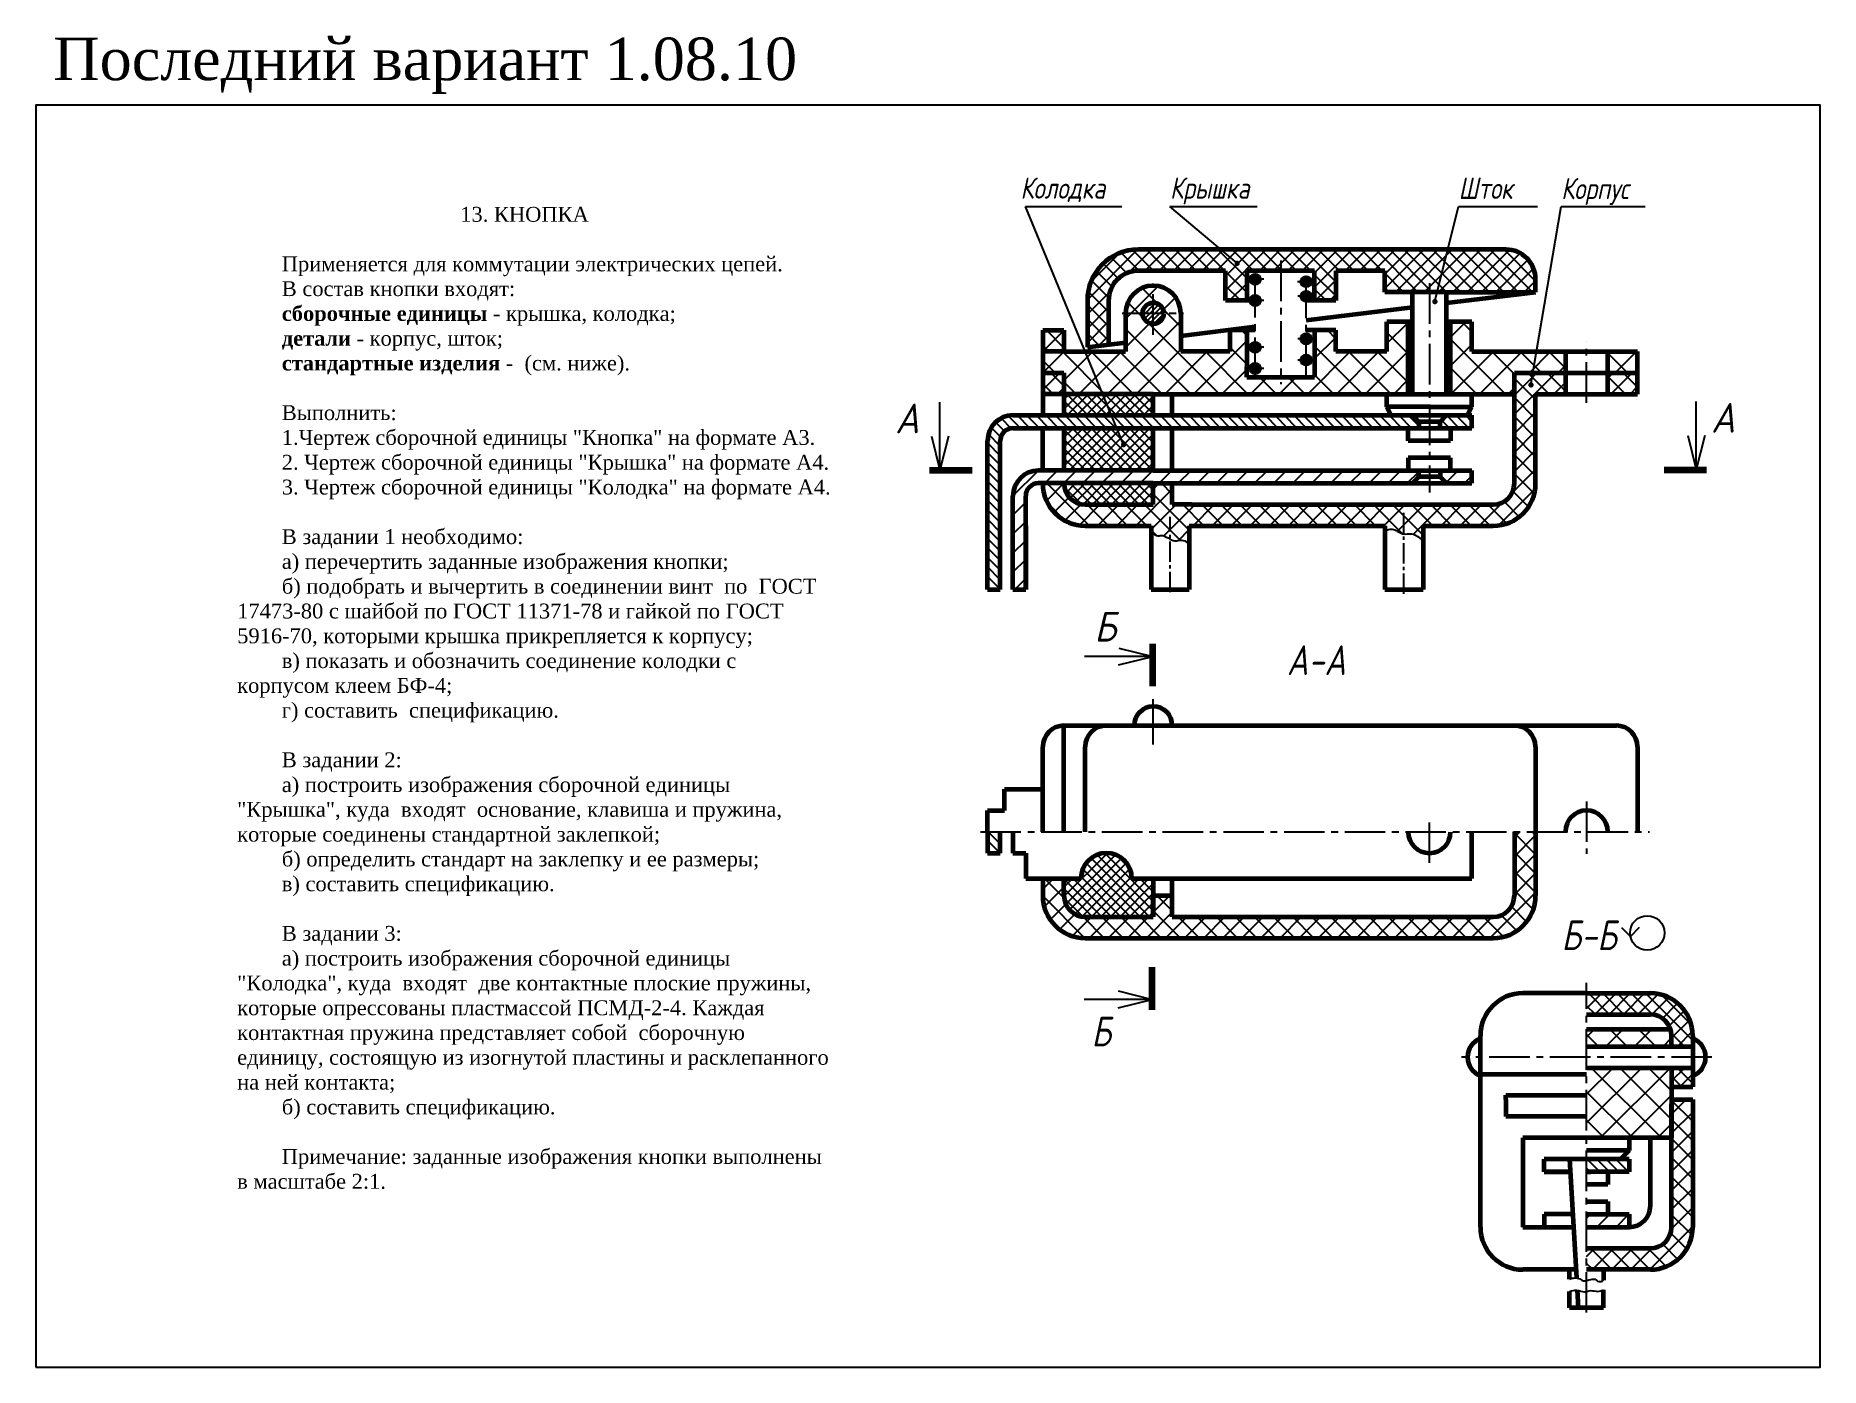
# Model space of a CAD drawing. Header units: millimetres. Extents: x 0 to 420, y 0 to 313.
import ezdxf

# ---------------------------------------------------------------- set-up
doc = ezdxf.new("R2010")
doc.units = ezdxf.units.MM
doc.header["$LTSCALE"] = 0.5
doc.linetypes.add('CENTER2', pattern=[28.575, 19.05, -3.175, 3.175, -3.175])
doc.layers.get('0').update_dxf_attribs({"linetype": 'CONTINUOUS', "lineweight": 60})
doc.styles.get("Standard").update_dxf_attribs({"font": 'isocpeui.ttf', "width": 0.8})
doc.styles.add('стиль1', font='TIMES.TTF')
doc.dimstyles.new('ESKD_standart', dxfattribs={"dimtxt": 5, "dimasz": 5, "dimexe": 2, "dimexo": 0, "dimgap": 1, "dimtad": 1, "dimtoh": 1, "dimdec": 0, "dimzin": 1, "dimdsep": 46, "dimtxsty": 'Standard', "dimcen": 3, "dimdle": 1.25, "dimadec": 0, "dimazin": 0, "dimtfac": 1, "dimtdec": 0, "dimtmove": 0, "dimatfit": 3, "dimldrblk": 'DOT', "dimfxl": 0, "dimtvp": 1.5, "dimtolj": 1, "dimtzin": 1, "dimarcsym": 0})

msp = doc.modelspace()

# ---------------------------------------------------------------- hatches: boundary and pattern name
at = {"lineweight": -3}
h = msp.add_hatch(dxfattribs=at)
h.set_pattern_fill('ANSI37', scale=0.75, style=0)
h.set_pattern_definition([(45, (2.734, -13.7783), (-1.683798, 1.683798), []), (135, (2.734, -13.7783), (-1.683798, -1.683798), [])])
h.paths.add_polyline_path([(259.5, 258), (280, 258), (280, 251), (285, 251), (285, 258), (301, 258), (301, 251), (306, 251), (306, 258), (317.5, 258), (317.5, 253), (331.5, 253), (353, 253), (353, 256, 0.414214), (346, 263), (259.5, 263, 0.414214), (247.5, 251), (247.5, 240), (252.5, 240.62), (252.5, 251, -0.414214)])
h = msp.add_hatch(color=7)
h.paths.add_polyline_path([(287, 257, 0.414214), (286, 256), (287, 256)])
h.paths.add_polyline_path([(288, 256), (287, 256), (287, 255, 0.414214)])
h.paths.add_polyline_path([(287, 257), (287, 256), (288, 256, 0.414214)])
h.paths.add_polyline_path([(287, 256), (286, 256, 0.414214), (287, 255)])
h = msp.add_hatch(color=7)
h.paths.add_polyline_path([(299, 256.44, 0.414214), (298, 255.44), (299, 255.44)])
h.paths.add_polyline_path([(300, 255.44), (299, 255.44), (299, 254.44, 0.414214)])
h.paths.add_polyline_path([(299, 256.44), (299, 255.44), (300, 255.44, 0.414214)])
h.paths.add_polyline_path([(299, 255.44), (298, 255.44, 0.414214), (299, 254.44)])
h = msp.add_hatch(dxfattribs=at)
h.set_pattern_fill('ANSI37', scale=1.5, style=0)
h.set_pattern_definition([(45, (2.734, -13.7783), (-3.367596, 3.367596), []), (135, (2.734, -13.7783), (-3.367596, -3.367596), [])])
h.paths.add_polyline_path([(263, 229), (267.5, 229), (323, 229), (323, 246), (318, 246), (318, 239), (306, 239), (306, 244), (301, 244), (301, 233), (285, 233), (285, 235.39), (285, 244), (281, 244), (281, 239), (269.5, 239), (269.5, 248), (265.5, 248, -1), (260.5, 248), (256.5, 248), (256.5, 239), (242, 239), (237, 239), (237, 234), (242, 234), (242, 229)])
h.paths.add_polyline_path([(263, 254.5), (263, 250.5, -0.414214), (265.5, 248), (269.5, 248, 0.414214)])
h.paths.add_polyline_path([(256.5, 248), (260.5, 248, -0.414214), (263, 250.5), (263, 254.5, 0.414214)])
h.paths.add_polyline_path([(348, 229), (348, 234), (360, 234), (360, 239), (338, 239), (338, 246), (333, 246), (333, 229)])
h.paths.add_polyline_path([(377, 234), (377, 239), (370, 239), (370, 234)])
h = msp.add_hatch(color=7)
h.paths.add_polyline_path([(287, 252, 0.414214), (286, 251), (287, 251)])
h.paths.add_polyline_path([(288, 251), (287, 251), (287, 250, 0.414214)])
h.paths.add_polyline_path([(287, 252), (287, 251), (288, 251, 0.414214)])
h.paths.add_polyline_path([(287, 251), (286, 251, 0.414214), (287, 250)])
h = msp.add_hatch(color=7)
h.paths.add_polyline_path([(299, 253, 0.414214), (298, 252), (299, 252)])
h.paths.add_polyline_path([(300, 252), (299, 252), (299, 251, 0.414214)])
h.paths.add_polyline_path([(299, 253), (299, 252), (300, 252, 0.414214)])
h.paths.add_polyline_path([(299, 252), (298, 252, 0.414214), (299, 251)])
h = msp.add_hatch(dxfattribs=at)
h.set_pattern_fill('ANSI31', scale=0.25, style=0)
h.set_pattern_definition([(45, (2.734, -13.7783), (-0.561266, 0.561266), [])])
h.paths.add_polyline_path([(263, 248), (263, 250.5, 0.414214), (260.5, 248)])
h.paths.add_polyline_path([(265.5, 248, 0.414214), (263, 250.5), (263, 248)])
h.paths.add_polyline_path([(263, 245.5, 0.414214), (265.5, 248), (263, 248)])
h.paths.add_polyline_path([(263, 248), (260.5, 248, 0.414214), (263, 245.5)])
h = msp.add_hatch(dxfattribs=at)
h.set_pattern_fill('ANSI37', style=0)
h.set_pattern_definition([(45, (2, -14), (-2.245064, 2.245064), []), (135, (2, -14), (-2.245064, -2.245064), [])])
edge = h.paths.add_edge_path()
edge.add_line((353, 229), (360, 229))
edge.add_line((360, 229), (360, 234))
edge.add_line((360, 234), (348, 234))
edge.add_line((348, 234), (348, 229))
edge.add_line((348, 229), (348, 208))
edge.add_arc((343, 208), 5, -90, 0, ccw=False)
edge.add_line((343, 203), (272, 203))
edge.add_line((272, 203), (267.5, 203))
edge.add_line((267.5, 203), (267.5, 208))
edge.add_line((267.5, 208), (263, 208))
edge.add_line((263, 208), (263, 203))
edge.add_line((263, 203), (247, 203))
edge.add_arc((247, 208), 5, 180, 270, ccw=False)
edge.add_line((242, 208), (237, 208))
edge.add_arc((247, 208), 10, 180, 270)
edge.add_line((247, 198), (258, 198))
edge.add_line((258, 198), (262.5, 198))
edge.add_line((262.5, 198), (262.5, 196.69))
edge.add_spline(control_points=[(262.5, 196.69), (262.78, 196.36), (263.92, 195.37), (265.53, 196.22), (267.88, 193.62), (269.58, 195.14), (271.39, 193.9), (271.5, 193.68)], knot_values=[0.790548, 0.790548, 0.790548, 0.790548, 1.822409, 2.982988, 6.373607, 8.779856, 9.72385, 9.72385, 9.72385, 9.72385], degree=3, periodic=0)
edge.add_line((271.5, 193.68), (271.5, 198))
edge.add_line((271.5, 198), (317.5, 198))
edge.add_line((317.5, 198), (317.5, 196.82))
edge.add_spline(control_points=[(317.5, 196.82), (318.07, 197.05), (319.52, 197.65), (322, 195.29), (324.11, 196.87), (326.46, 194.42), (326.5, 194.78)], knot_values=[0.007102, 0.007102, 0.007102, 0.007102, 1.758535, 4.432773, 8.166893, 9.460682, 9.460682, 9.460682, 9.460682], degree=3, periodic=0)
edge.add_line((326.5, 194.78), (326.5, 198))
edge.add_line((326.5, 198), (343, 198))
edge.add_arc((343, 208), 10, 270, 360)
edge.add_line((353, 208), (353, 229))
h.paths.add_polyline_path([(377, 234), (370, 234), (370, 229), (377, 229)])
h.paths.add_polyline_path([(242, 234), (237, 234), (237, 233.55), (237, 229), (242, 229)], flags=17)
h.paths.add_polyline_path([(242, 244), (237, 244), (237, 239), (242, 239)])
h = msp.add_hatch(color=7)
h.paths.add_polyline_path([(287, 241, 0.414214), (286, 240), (287, 240)])
h.paths.add_polyline_path([(288, 240), (287, 240), (287, 239, 0.414214)])
h.paths.add_polyline_path([(287, 241), (287, 240), (288, 240, 0.414214)])
h.paths.add_polyline_path([(287, 240), (286, 240, 0.414214), (287, 239)])
h = msp.add_hatch(color=7)
h.paths.add_polyline_path([(299, 243, 0.414214), (298, 242), (299, 242)])
h.paths.add_polyline_path([(300, 242), (299, 242), (299, 241, 0.414214)])
h.paths.add_polyline_path([(299, 243), (299, 242), (300, 242, 0.414214)])
h.paths.add_polyline_path([(299, 242), (298, 242, 0.414214), (299, 241)])
h = msp.add_hatch(color=7)
h.paths.add_polyline_path([(287, 236, 0.414214), (286, 235), (287, 235)])
h.paths.add_polyline_path([(288, 235), (287, 235), (287, 234, 0.414214)])
h.paths.add_polyline_path([(287, 236), (287, 235), (288, 235, 0.414214)])
h.paths.add_polyline_path([(287, 235), (286, 235, 0.414214), (287, 234)])
h = msp.add_hatch(color=7)
h.paths.add_polyline_path([(299, 238, 0.414214), (298, 237), (299, 237)])
h.paths.add_polyline_path([(300, 237), (299, 237), (299, 236, 0.414214)])
h.paths.add_polyline_path([(299, 238), (299, 237), (300, 237, 0.414214)])
h.paths.add_polyline_path([(299, 237), (298, 237, 0.414214), (299, 236)])
h = msp.add_hatch(dxfattribs=at)
h.set_pattern_fill('ANSI37', scale=0.5, style=0)
h.set_pattern_definition([(45, (2.734, -13.7783), (-1.122532, 1.122532), []), (135, (2.734, -13.7783), (-1.122532, -1.122532), [])])
h.paths.add_polyline_path([(263, 208), (242, 208, 0.414214), (247, 203), (263, 203)])
h.paths.add_polyline_path([(263, 221), (242, 221), (242, 211), (263, 211)])
h.paths.add_polyline_path([(263, 229), (242, 229), (242, 224), (263, 224)])
h = msp.add_hatch(dxfattribs=at)
h.set_pattern_fill('ANSI31', scale=0.5, angle=90, style=0)
h.set_pattern_definition([(135, (2, -14), (-1.122532, -1.122532), [])])
h.paths.add_polyline_path([(227, 218, -0.414214), (230, 221), (325.5, 221), (325.5, 222.5), (324, 224), (242.06, 224), (232.75, 224), (230, 224, 0.414214), (224, 218), (224, 209), (224, 183), (227, 183), (227, 209)])
h.paths.add_polyline_path([(338, 224), (332, 224), (330.5, 222.5), (330.5, 221), (338, 221)])
h = msp.add_hatch(dxfattribs=at)
h.set_pattern_fill('ANSI31', style=0)
h.set_pattern_definition([(45, (2, -14), (-2.245064, 2.245064), [])])
h.paths.add_polyline_path([(325.5, 211), (267.5, 211), (263, 211), (242, 211), (236, 211, 0.414214), (230, 205), (230, 183), (233, 183), (233, 205, -0.414214), (236, 208), (236.39, 208), (242.35, 208), (263, 208), (267.5, 208), (324, 208), (325.5, 209.5)])
h.paths.add_polyline_path([(338, 211), (330.5, 211), (330.5, 209.5), (332, 208), (338, 208)])
h = msp.add_hatch(dxfattribs=at)
h.set_pattern_fill('ANSI31', scale=0.5, angle=90, style=0)
h.set_pattern_definition([(135, (2.734, -14), (-1.122532, -1.122532), [])])
h.paths.add_polyline_path([(227, 126), (224, 126), (224, 121), (227, 121)])
h = msp.add_hatch(dxfattribs=at)
h.set_pattern_fill('ANSI37', style=0)
h.set_pattern_definition([(45, (2.734, -14), (-2.245064, 2.245064), []), (135, (2.734, -14), (-2.245064, -2.245064), [])])
h.paths.add_polyline_path([(267.5, 106), (267.5, 111), (263, 111), (263, 106), (247, 106, -0.414214), (242, 111), (242, 115), (237, 115), (237, 111, 0.414214), (247, 101), (343, 101, 0.414214), (353, 111), (353, 126), (348, 126), (348, 111, -0.414214), (343, 106)])
h = msp.add_hatch(dxfattribs=at)
h.set_pattern_fill('ANSI37', scale=0.5, style=0)
h.set_pattern_definition([(45, (2.734, -14), (-1.122532, 1.122532), []), (135, (2.734, -14), (-1.122532, -1.122532), [])])
h.paths.add_polyline_path([(263, 115), (258, 115), (252, 115), (246, 115), (242, 115), (242, 111, 0.414214), (247, 106), (263, 106), (263, 111)])
h.paths.add_polyline_path([(252, 121), (252, 115), (258, 115, 0.414214)])
h.paths.add_polyline_path([(252, 121, 0.414214), (246, 115), (252, 115)])
h = msp.add_hatch(dxfattribs=at)
h.set_pattern_fill('ANSI37', scale=0.75, style=0)
h.set_pattern_definition([(45, (45.3803, 7.2947), (-1.683798, 1.683798), []), (135, (45.3803, 7.2947), (-1.683798, -1.683798), [])])
h.paths.add_polyline_path([(380, 83, -0.414214), (385, 78), (385, 75.5), (390, 75.5), (390, 78, 0.414214), (380, 88), (365, 88), (365, 83)])
h.paths.add_polyline_path([(390, 66), (390, 70.5), (385, 70.5), (385, 66)])
h = msp.add_hatch(dxfattribs=at)
h.set_pattern_fill('ANSI37', scale=1.5, style=0)
h.set_pattern_definition([(45, (45.3803, 7.2947), (-3.367596, 3.367596), []), (135, (45.3803, 7.2947), (-3.367596, -3.367596), [])])
h.paths.add_polyline_path([(385, 75.5), (385, 78, 0.076321), (384.77, 79.5), (365, 79.5), (365, 75.5)])
h.paths.add_polyline_path([(385, 54), (385, 63), (385, 66), (385, 70.5), (365, 70.5), (365, 54)])
h = msp.add_hatch(dxfattribs=at)
h.set_pattern_fill('ANSI37', style=0)
h.set_pattern_definition([(45, (45.3803, 7.2947), (-2.245064, 2.245064), []), (135, (45.3803, 7.2947), (-2.245064, -2.245064), [])])
h.paths.add_polyline_path([(385, 33, -0.414214), (380, 28), (365, 28), (365, 23), (380, 23, 0.414214), (390, 33), (390, 62), (390, 63), (385, 63), (385, 54)])
h = msp.add_hatch(dxfattribs=at)
h.set_pattern_fill('ANSI31', scale=0.5, angle=90, style=0)
h.set_pattern_definition([(135, (45.3803, 7.2947), (-1.122532, -1.122532), [])])
h.paths.add_polyline_path([(375, 46), (375, 49), (374, 49), (365, 49), (365, 46), (370, 46)])
h = msp.add_hatch(dxfattribs=at)
h.set_pattern_fill('ANSI31', style=0)
h.set_pattern_definition([(45, (45.3803, 7.2947), (-2.245064, 2.245064), [])])
h.paths.add_polyline_path([(365, 36), (365, 33), (375, 33), (375, 36)])

# ---------------------------------------------------------------- linework, layer by layer
at = {"color": 7, "lineweight": 60}
for p, q in [((346, 263), (259.5, 263)), ((280, 258), (259.5, 258)), ((280, 251), (280, 258)), ((301, 258), (285, 258)), ((285, 258), (285, 251)), ((301, 251), (301, 258)), ((317.5, 258), (306, 258)), ((306, 258), (306, 251)), ((317.5, 253), (317.5, 258)), ((331.5, 253), (317.5, 253)), ((324, 246), (324, 253)), ((331.5, 253), (353, 253)), ((332, 246), (332, 253)), ((332, 250.46), (353, 253)), ((353, 253), (353, 256)), ((247.5, 251), (247.5, 240)), ((252.5, 251), (252.5, 240.62)), ((256.5, 248), (256.5, 239)), ((269.5, 248), (269.5, 239)), ((286, 251), (280, 251)), ((306, 251), (299, 251)), ((299, 246.38), (324, 249.47)), ((237, 244), (242, 244)), ((237, 244), (237, 239)), ((242, 244), (242, 239)), ((269.5, 242.72), (287, 244.89)), ((281, 244), (281, 239)), ((287, 244), (281, 244)), ((285, 244), (285, 235.39)), ((306, 244), (299, 244)), ((301, 244), (301, 236.67)), ((301, 244), (301, 233)), ((306, 239), (306, 244)), ((318, 239), (318, 246)), ((324, 246), (318, 246)), ((323, 229), (323, 246)), ((324, 229), (324, 246)), ((338, 246), (332, 246)), ((332, 229), (332, 246)), ((333, 229), (333, 246)), ((338, 239), (338, 246)), ((247.5, 240), (256.5, 241.11)), ((242, 239), (237, 239)), ((237, 239), (237, 233.55)), ((242, 239), (256.5, 239)), ((281, 239), (269.5, 239)), ((285, 233), (285, 235.39)), ((318, 239), (306, 239)), ((338, 239), (377, 239)), ((360, 239), (360, 229)), ((370, 229), (370, 239)), ((377, 234), (377, 239)), ((237, 234), (242, 234)), ((237, 234), (237, 224)), ((242, 234), (242, 229)), ((285, 233), (301, 233)), ((348, 229), (348, 234)), ((348, 234), (377, 234)), ((377, 229), (377, 234)), ((242, 229), (237, 229)), ((263, 229), (242, 229)), ((242, 229), (242, 224)), ((263, 224), (263, 229)), ((263, 229), (267.5, 229)), ((267.5, 224), (267.5, 229)), ((267.5, 229), (348, 229)), ((318, 226), (318, 229)), ((338, 226), (338, 229)), ((348, 208), (348, 229)), ((353, 208), (353, 229)), ((353, 229), (361, 229)), ((360, 229), (377, 229)), ((371, 229), (371, 229)), ((230, 224), (232.75, 224)), ((232.75, 224), (242.06, 224)), ((242.06, 224), (338, 224)), ((328, 226), (318, 226)), ((319, 224), (318, 226)), ((318, 224), (318, 224)), ((318, 224), (319, 224)), ((324, 224), (325.5, 222.5)), ((328, 226), (338, 226)), ((332, 224), (330.5, 222.5)), ((337, 224), (338, 226)), ((338, 221), (338, 224)), ((230, 221), (338, 221)), ((237, 211), (237, 221)), ((242, 221), (242, 211)), ((263, 211), (263, 221)), ((267.5, 211), (267.5, 221)), ((323, 218), (323, 221)), ((330.5, 222.5), (325.5, 222.5)), ((325.5, 222.5), (325.5, 221)), ((330.5, 221), (330.5, 222.5)), ((333, 221), (333, 218)), ((224, 209), (224, 218)), ((227, 209), (227, 218)), ((333, 218), (323, 218)), ((242, 211), (236, 211)), ((263, 211), (242, 211)), ((263, 211), (267.5, 211)), ((267.5, 211), (338, 211)), ((333, 214), (323, 214)), ((323, 214), (323, 211)), ((325.5, 209.5), (325.5, 211)), ((330.5, 211), (330.5, 209.5)), ((333, 211), (333, 214)), ((338, 208), (338, 211)), ((224, 183), (224, 209)), ((227, 183), (227, 209)), ((236.39, 208), (236, 208)), ((242.35, 208), (236.39, 208)), ((242, 208), (242, 208)), ((242.07, 208), (242, 208)), ((263, 208), (242.35, 208)), ((263, 203), (263, 208)), ((263, 208), (267.5, 208)), ((267.5, 203), (267.5, 208)), ((267.5, 208), (338, 208)), ((324, 208), (325.5, 209.5)), ((330.5, 209.5), (325.5, 209.5)), ((332, 208), (330.5, 209.5)), ((230, 183), (230, 205)), ((233, 183), (233, 205)), ((247, 203), (263, 203)), ((272, 203), (267.5, 203)), ((272, 203), (343, 203)), ((327, 203), (343, 203)), ((233, 198), (233, 183)), ((247, 198), (258, 198)), ((258, 198), (262.5, 198)), ((262.5, 198), (262.5, 196.69)), ((271.5, 198), (317.5, 198)), ((271.5, 198), (271.5, 183)), ((317.5, 198), (317.5, 196.82)), ((326.5, 198), (343, 198)), ((326.5, 198), (326.5, 183)), ((262.5, 196.69), (262.5, 183)), ((317.5, 196.82), (317.5, 183)), ((224, 183), (227, 183)), ((230, 183), (233, 183)), ((262.5, 183), (271.5, 183)), ((271.5, 183), (271.5, 183)), ((317.5, 183), (326.5, 183)), ((263, 155.5), (263, 155.5)), ((263, 155.5), (263, 155.5)), ((242, 126), (242, 151)), ((242, 151), (252, 151)), ((252, 151), (348, 151)), ((348, 151), (372, 151)), ((237, 126), (237, 146)), ((247, 126), (247, 146)), ((353, 146), (353, 126)), ((377, 146), (377, 126)), ((228, 131), (228, 136)), ((228, 136), (237, 136)), ((224, 126), (224, 131)), ((224, 131), (228, 131)), ((224, 126), (224, 121)), ((227, 121), (227, 126)), ((230, 126), (230, 121)), ((338, 115), (338, 126)), ((348, 126), (348, 111)), ((353, 126), (353, 111)), ((224, 121), (227, 121)), ((230, 121), (233, 121)), ((233, 121), (233, 115)), ((233, 115), (237, 115)), ((237, 115), (237, 110.5)), ((237, 115), (242, 115)), ((242, 111), (242, 115)), ((242, 115), (246, 115)), ((258, 115), (263, 115)), ((263, 115), (338, 115)), ((263, 115), (263, 106)), ((267.5, 106), (267.5, 115)), ((263, 106), (263, 111)), ((263, 111), (267.5, 111)), ((247, 106), (263, 106)), ((267.5, 106), (343, 106)), ((247, 101), (343, 101)), ((365, 88), (350, 88)), ((365, 88), (380, 88)), ((365, 83), (380, 83)), ((340, 33), (340, 78)), ((384.9, 79.5), (365, 79.5)), ((385, 75.5), (385, 78)), ((390, 78), (390, 66)), ((365, 75.5), (390, 75.5)), ((340, 69), (365, 69)), ((365, 70.5), (390, 70.5)), ((385, 70.5), (385, 66)), ((346, 63), (346, 64)), ((346, 64), (365, 64)), ((346, 63), (346, 59)), ((385, 66), (390, 66)), ((385, 66), (385, 63)), ((385, 63), (390, 63)), ((385, 63), (385, 54)), ((390, 63), (390, 62)), ((365, 59), (346, 59)), ((385, 33), (385, 62)), ((390, 62), (390, 33)), ((385, 54), (350, 54)), ((350, 54), (350, 33)), ((350, 52), (350, 34)), ((375, 51), (365, 51)), ((375, 51), (373, 49)), ((375, 54), (375, 51)), ((380, 38), (380, 54)), ((385, 52), (385, 52)), ((365, 49), (355, 49)), ((355, 46), (355, 49)), ((361, 49), (360, 49)), ((361, 49), (362.61, 21.03)), ((375, 49), (365, 49)), ((375, 49), (375, 46)), ((361.17, 46), (355, 46)), ((355, 46), (361, 46)), ((375, 46), (365, 46)), ((365, 46), (366, 46)), ((370, 43), (365, 43)), ((370, 46), (370, 43)), ((365, 39), (370, 39)), ((370, 39), (370, 36)), ((361.67, 36), (355, 36)), ((355, 36), (355, 33)), ((365, 36), (375, 36)), ((375, 36), (375, 33)), ((350, 33), (361.89, 33)), ((365, 33), (375, 33)), ((365, 28), (380, 28)), ((362.44, 23), (350, 23)), ((361, 20.76), (361, 23)), ((380, 23), (365, 23)), ((380, 23), (365, 23)), ((369, 23), (369, 20.49)), ((361, 14), (361, 17.82)), ((361, 14), (361, 17.82)), ((362.77, 18.16), (363, 14)), ((362.77, 18.16), (363, 14)), ((369, 14), (369, 18.21)), ((369, 14), (369, 18.21)), ((369, 14), (361, 14)), ((369, 14), (361, 14))]:
    msp.add_line(p, q, dxfattribs=at)
at = {"color": 7, "linetype": 'CENTER2', "lineweight": -3}
for p, q in [((293, 260.41), (293, 231.3)), ((287, 232.76), (287, 258.25)), ((299, 232.63), (299, 258.25)), ((263, 242.96), (263, 255.04)), ((328, 255.09), (328, 205.83)), ((255.67, 248), (270.15, 248)), ((365, 226.97), (365, 241.32)), ((365, 133.16), (365, 120.79)), ((328, 118.67), (328, 128.55)), ((222.36, 126), (379.83, 126)), ((365, 12.88), (365, 90.44)), ((394.47, 73), (335.53, 73))]:
    msp.add_line(p, q, dxfattribs=at)
at = {"color": 7, "lineweight": -3}
for p, q in [((289, 256), (285, 256)), ((300.99, 255.44), (296.99, 255.44)), ((301, 252), (297, 252)), ((289, 251), (285, 251)), ((289, 240), (285, 240)), ((301, 242), (297, 242)), ((301, 237), (297, 237)), ((289, 235), (285, 235)), ((263, 146.57), (263, 157.21)), ((373.18, 103.52), (375.3, 101.4)), ((375.3, 101.4), (377.42, 103.53))]:
    msp.add_line(p, q, dxfattribs=at)
at = {"color": 7}
for p, q in [((298, 255.44), (300, 255.45)), ((299, 251), (299, 252))]:
    msp.add_line(p, q, dxfattribs=at)
at = {"lineweight": -3}
for p, q in [((212.8, 211.12), (212.8, 227.12)), ((390.81, 211.24), (390.81, 227.24)), ((210.8, 219.12), (212.8, 211.12)), ((212.8, 211.12), (212.8, 219.12)), ((214.8, 219.12), (212.8, 211.12)), ((388.81, 219.24), (390.81, 211.24)), ((392.81, 219.24), (390.81, 211.24)), ((254.88, 169.25), (262.92, 167.24)), ((262.87, 167.27), (246.87, 167.27)), ((254.87, 165.27), (262.92, 167.26)), ((254.78, 88.56), (262.78, 86.56)), ((262.78, 86.56), (246.78, 86.56)), ((254.78, 84.56), (262.78, 86.56))]:
    msp.add_line(p, q, dxfattribs=at)
at = {"lineweight": 100}
for p, q in [((210.38, 211.1), (220.38, 211.1)), ((393.25, 211.1), (383.25, 211.1)), ((262.87, 170.26), (262.87, 160.26)), ((262.79, 84.14), (262.79, 94.14))]:
    msp.add_line(p, q, dxfattribs=at)
at = {"color": 7, "linetype": 'CENTER2', "lineweight": -3, "ltscale": 0.5}
for p, q in [((267, 182.39), (267, 200.09)), ((322, 182.03), (322, 201.15))]:
    msp.add_line(p, q, dxfattribs=at)
at = {"color": 7, "lineweight": -3}
msp.add_lwpolyline([(0, 0), (420, 0), (420, 297), (0, 297)], close=True, dxfattribs=at)
at = {"color": 7}
for centre in [(287, 256), (299, 255.44), (287, 251), (299, 252), (287, 240), (299, 242), (287, 235), (299, 237)]:
    msp.add_circle(centre, 1, dxfattribs=at)
at = {"color": 7, "lineweight": 60}
msp.add_circle((263, 248), 2.5, dxfattribs=at)
at = {"color": 7, "lineweight": -3}
msp.add_circle((379.27, 102.21), 4.05, dxfattribs=at)
at = {"color": 7, "lineweight": 60}
for centre, radius, start, end in [((259.5, 251), 12, 90, 180), ((346, 256), 7, 0, 90), ((259.5, 251), 7, 90, 180), ((263, 248), 6.5, 0, 180), ((230, 218), 6, 90, 180), ((230, 218), 3, 90, 180), ((236, 205), 6, 90, 180), ((236, 205), 3, 90, 180), ((247, 208), 10, 180, 270), ((247, 208), 5, 180, 270), ((343, 208), 5, 270, 0), ((343, 208), 10, 270, 0), ((263, 151), 4.5, 0, 180), ((242, 146), 5, 90, 180), ((252, 146), 5, 90, 180), ((348, 146), 5, 0, 90), ((372, 146), 5, 0, 90), ((365, 126), 5, 0, 180), ((328, 126), 5, 180, 0), ((252, 115), 6, 0, 180), ((247, 111), 10, 180, 270), ((247, 111), 5, 180, 270), ((343, 111), 5, 270, 0), ((343, 111), 10, 270, 0), ((350, 78), 10, 90, 180), ((380, 78), 10, 0, 90), ((380, 78), 5, 0, 90), ((341.73, 73), 4.73, 111.4262, 248.5738), ((388.27, 73), 4.73, 291.4262, 68.5738), ((375, 38), 5, 270, 0), ((350, 33), 10, 180, 270), ((380, 33), 5, 270, 0), ((380, 33), 10, 270, 0)]:
    msp.add_arc(centre, radius, start, end, dxfattribs=at)
at = {"color": 7, "lineweight": -3}
for points, knots in [([(262.5, 196.69), (262.78, 196.36), (263.92, 195.37), (265.53, 196.22), (267.88, 193.62), (269.58, 195.14), (271.39, 193.9), (271.5, 193.68)], [0.790548, 0.790548, 0.790548, 0.790548, 1.822409, 2.982988, 6.373607, 8.779856, 9.72385, 9.72385, 9.72385, 9.72385]), ([(317.5, 196.82), (318.07, 197.05), (319.52, 197.65), (322, 195.29), (324.11, 196.87), (326.46, 194.42), (326.5, 194.78)], [0.007102, 0.007102, 0.007102, 0.007102, 1.758535, 4.432773, 8.166893, 9.460682, 9.460682, 9.460682, 9.460682]), ([(361, 20.76), (361.17, 20.83), (363.2, 21.42), (363.88, 19.92), (365.79, 20.7), (367.28, 20.83), (367.76, 19.86), (368.89, 20.39), (369, 20.49)], [0.359072, 0.359072, 0.359072, 0.359072, 0.951392, 3.457197, 5.173458, 6.366321, 7.475687, 8.087126, 8.087126, 8.087126, 8.087126])]:
    msp.add_open_spline(points, degree=3, knots=knots, dxfattribs=at)
at = {"color": 7, "lineweight": 25}
msp.add_spline([(360.99, 17.81), (362.68, 18.17), (364.53, 17.75), (365.99, 18.04), (367.63, 17.86), (369, 18.21)], degree=3, dxfattribs=at)

# ---------------------------------------------------------------- texts
at = {"color": 1, "lineweight": -3, "style": 'стиль1'}
msp.add_text('Последний вариант 1.08.10', height=10, dxfattribs=at).set_placement((4.14, 302.87))
at = {"color": 7, "lineweight": -3}
for s, height, width, p in [('Колодка', 5, 0.8, (231.76, 274.98)), ('Крышка', 5, 0.8, (266.96, 274.98)), ('Шток', 5, 0.8, (334.87, 274.92)), ('Корпус', 5, 0.8, (359.02, 274.86)), ('A', 7, 0.9, (394.28, 219.92)), ('A', 7, 0.9, (202.27, 219.77)), ('Б', 7, 0.9, (249.13, 170.78)), ('А-А', 7, 0.8, (294.45, 162.89)), ('Б-Б', 7, 0.8, (359.1, 98.16)), ('Б', 7, 0.8, (248.48, 75.52))]:
    msp.add_text(s, height=height, dxfattribs=dict(at, width=width)).set_placement(p)
at = {"color": 7, "insert": (43.92, 278.89), "char_height": 3.5, "width": 143.1422, "attachment_point": 1, "style": 'стиль1'}
msp.add_mtext('{\\fTimes New Roman|b0|i0|c204|p18;^I^I^I^I\\P^I^I^I^I13. КНОПКА\\P\\P^IПрименяется для коммутации электрических цепей.\\P^IВ состав кнопки входят:\\P^I\\fTimes New Roman|b1|i0|c204|p18;сборочные единицы\\fTimes New Roman|b0|i0|c204|p18; - крышка, колодка;\\P^I\\fTimes New Roman|b1|i0|c204|p18;детали\\fTimes New Roman|b0|i0|c204|p18; - корпус, шток;\\P^I\\fTimes New Roman|b1|i0|c204|p18;стандартные изделия \\fTimes New Roman|b0|i0|c204|p18;-  (см. ниже).\\P\\P^IВыполнить:\\P^I1.Чертеж сборочной единицы "Кнопка" на формате А3.\\P^I2. Чертеж сборочной единицы "Крышка" на формате А4.\\P^I3. Чертеж сборочной единицы "Колодка" на формате А4.\\P\\P^IВ задании 1 необходимо:\\P^Iа) перечертить заданные изображения кнопки;\\P\\pi-3.5,l3.5;^Iб) подобрать и вычертить в соединении винт  по  ГОСТ 17473-80 с шайбой по ГОСТ 11371-78 и гайкой по ГОСТ 5916-70, которыми крышка прикрепляется к корпусу; \\P^Iв) показать и обозначить соединение колодки с корпусом клеем БФ-4;\\P\\pi0,l0;^Iг) составить  спецификацию.\\P\\P^IВ задании 2:\\P\\pi-3.5,l3.5;^Iа) построить изображения сборочной единицы "Крышка", куда  входят  основание, клавиша и пружина, которые соединены стандартной заклепкой; \\P\\pi0,l0;^Iб) определить стандарт на заклепку и ее размеры;\\P^Iв) составить спецификацию.\\P\\P^IВ задании 3:\\P\\pl3.5;^Iа) построить изображения сборочной единицы "Колодка", куда  входят  две контактные плоские пружины, которые опрессованы пластмассой ПСМД-2-4. Каждая контактная пружина представляет собой  сборочную единицу, состоящую из изогнутой пластины и расклепанного на ней контакта;\\P\\pl0;^Iб) составить спецификацию.\\P^I\\P\\pi-3.5,l3.5;^IПримечание: заданные изображения кнопки выполнены в масштабе 2:1.\\P\\pi0,l0;^I^I^I}', dxfattribs=at)

# ---------------------------------------------------------------- leaders
at = {"color": 7, "lineweight": -3}
for points in [[(256.04, 217.12), (232.91, 273.15), (255.63, 273.15)], [(282.76, 259.77), (266.95, 273.15), (287.5, 273.15)], [(329.3, 250.75), (334.86, 273.15), (353.46, 273.15)], [(351.91, 231.15), (359.01, 273.15), (378.77, 273.15)]]:
    msp.add_leader(points, dimstyle='ESKD_standart', override={"dimgap": 1, "dimtad": 0, "dimldrblk": 'DotSmall'}, dxfattribs=at)

doc.saveas('drawing.dxf')
